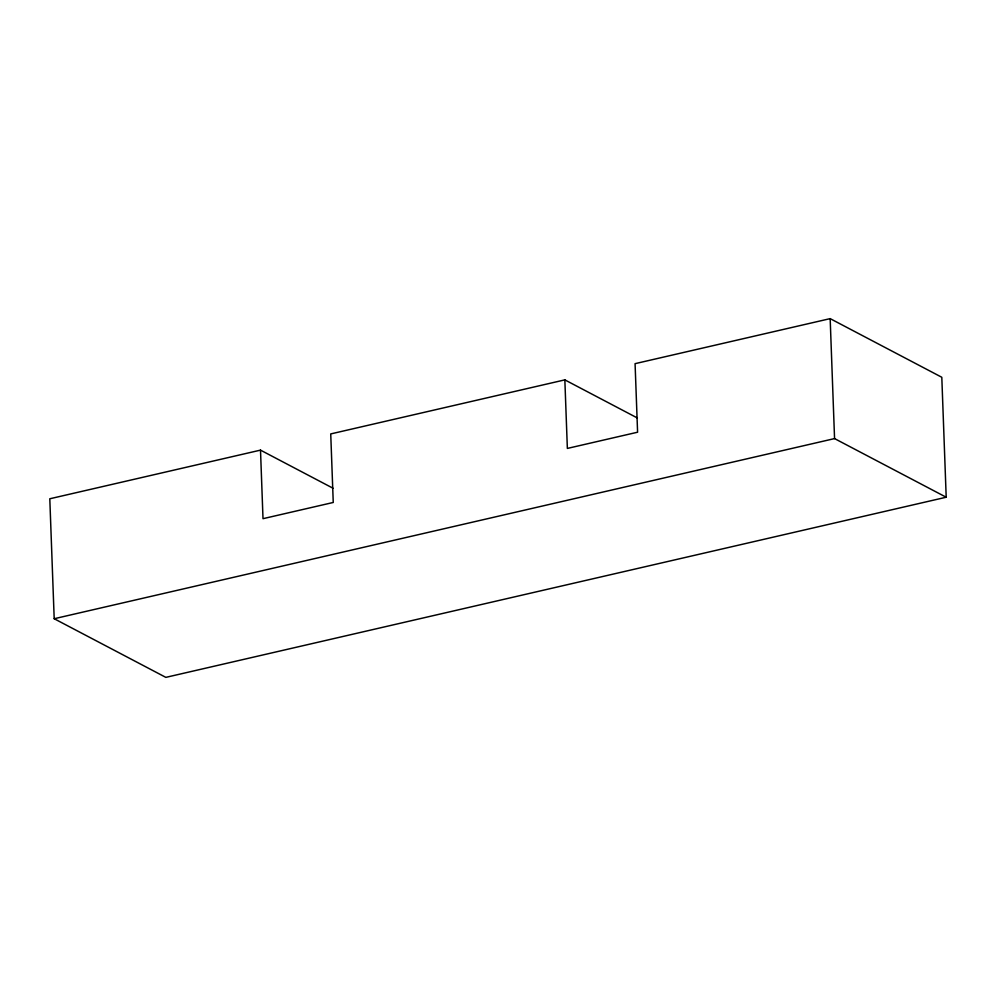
<?xml version="1.0" encoding="UTF-8"?>
<svg xmlns="http://www.w3.org/2000/svg" width="996" height="996" viewBox="0 0 996 996"><rect width="100%" height="100%" fill="white"/><g stroke="black" fill="none" stroke-linecap="round" stroke-linejoin="round"><path stroke-width="1.49" d="M260.504 450.13L49.8 498.772L54.195 618.728L165.834 677.367L946.2 497.228L941.805 377.272L830.166 318.633L635.075 363.665L637.589 432.214L567.359 448.424L564.844 379.874L330.734 433.92L333.249 502.47L263.006 518.679L260.504 450.13L333.013 488.227M54.195 618.728L834.561 438.589L946.2 497.228M564.844 379.874L637.353 417.971M830.166 318.633L834.561 438.589"/></g></svg>
